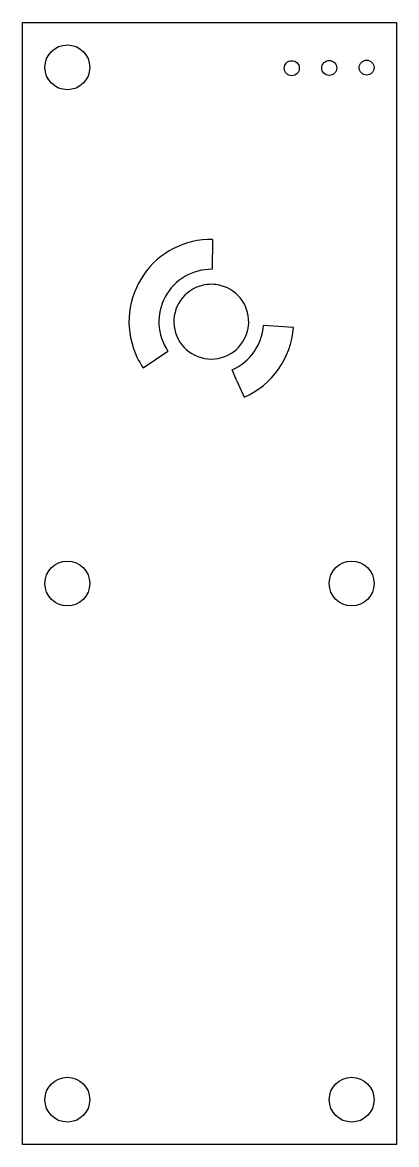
# Model space of a CAD drawing. Header units: millimetres. Extents: x -31.6 to -6.6, y -25.3 to 49.7.
import ezdxf

# ---------------------------------------------------------------- set-up
doc = ezdxf.new("R2010")
doc.units = ezdxf.units.MM
doc.layers.add('Plano del boceto 01', color=7, linetype='Continuous')

msp = doc.modelspace()

# ---------------------------------------------------------------- linework, layer by layer
for p, q in [((-6.609, 49.747), (-6.609, 41.747)), ((-6.609, 49.747), (-6.609, 46.947)), ((-6.609, 49.747), (-6.609, 46.747)), ((-6.609, -25.253), (-31.609, -25.253))]:
    msp.add_line(p, q)
for points in [[(-31.609, 49.747), (-6.609, 49.747), (-6.609, -25.253), (-31.609, -25.253)], [(-31.609, 49.747), (-31.609, 49.747), (-31.609, 49.747), (-31.609, 49.747)]]:
    msp.add_lwpolyline(points, close=True)
msp.add_lwpolyline([(-6.609, 41.747), (-6.609, -25.253), (-31.609, -25.253), (-31.609, 49.747), (-16.609, 49.747)])
for centre, radius in [((-28.609, 46.747), 1.5), ((-13.609, 46.69), 0.5), ((-11.109, 46.707), 0.5), ((-8.609, 46.727), 0.5), ((-28.609, -22.253), 1.5), ((-9.609, -22.253), 1.5)]:
    msp.add_circle(centre, radius)
at = {"color": 7, "true_color": 0xffffff}
for centre in [(-28.609, 12.247), (-9.609, 12.247)]:
    msp.add_circle(centre, 1.5, dxfattribs=at)
at = {"layer": 'Plano del boceto 01'}
for p, q in [((-18.903, 35.247), (-18.933, 33.247)), ((-13.503, 29.36), (-15.498, 29.501)), ((-23.54, 26.658), (-21.884, 27.78)), ((-17.275, 25.804), (-17.594, 26.538)), ((-17.275, 25.804), (-16.797, 24.703))]:
    msp.add_line(p, q, dxfattribs=at)
for radius, start, end in [(5.5, 89.09765, 201.85992), (3.5, 89.07413, 214.20349), (2.5, 103.86307, 76.08999), (2.5, 76.08999, 103.86307), (3.5, 293.50213, 355.95771), (5.5, 293.49405, 355.96578), (5.5, 201.85992, 214.17997)]:
    msp.add_arc((-18.99, 29.747), radius, start, end, dxfattribs=at)

doc.saveas('drawing.dxf')
